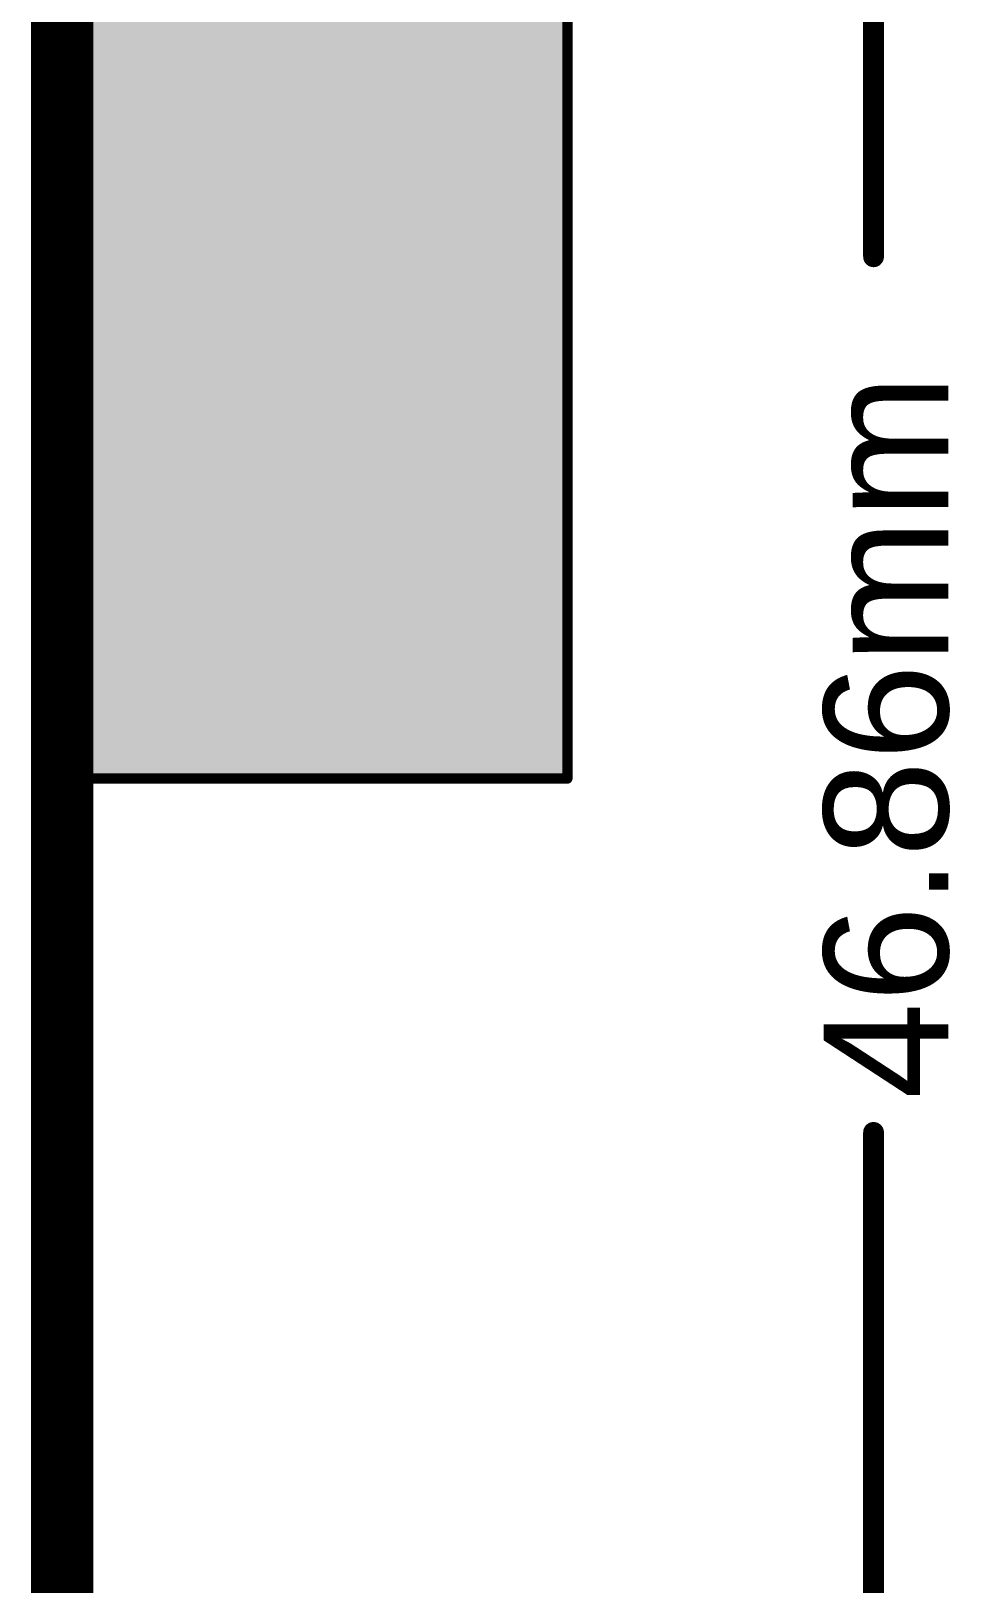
# Model space of a CAD drawing. Header units: inches. Extents: x -0.5 to 14, y -0.2 to 4.7.
# Drawn here: x 1.259 to 1.702, y 0.36 to 1.108 of the extents above; entities that cross this region are included whole.
import ezdxf

# ---------------------------------------------------------------- set-up
doc = ezdxf.new("R2010")
doc.units = ezdxf.units.IN
doc.header["$MEASUREMENT"] = 0
for name, color, linetype in [('Board_outline', 56, 'Continuous'), ('Bottom Layer', 5, 'Continuous'), ('Bottom Overlay', 54, 'Continuous'), ('Dimensions', 6, 'Continuous'), ('GND', 16, 'Continuous'), ('Keep-Out Layer', 6, 'Continuous'), ('POWER', 76, 'Continuous'), ('Top Layer', 1, 'Continuous'), ('Top Overlay', 2, 'Continuous')]:
    doc.layers.add(name, color=color, linetype=linetype)
doc.styles.add('Arial', font='', dxfattribs={"height": 0.2})
doc.styles.get('Arial').set_extended_font_data('Arial')

# ---------------------------------------------------------------- blocks, each defined once
blk = doc.blocks.new('41_SMD_M______21')
at = {"layer": 'Keep-Out Layer'}
blk.add_hatch(color=6, dxfattribs=at).paths.add_polyline_path([(-0.356, 0.40497), (0.356, 0.40497), (0.356, 0.64497), (-0.356, 0.64497)])
at = {"layer": 'Top Overlay'}
for points in [[(-0.05, 0.60502), (0.05, 0.60502), (0.05, 0.62602), (-0.05, 0.62602)], [(0.029, 0.62602), (0.029, 0.52602), (0.05, 0.52602), (0.05, 0.62602)], [(0.129, 0.52602), (0.129, 0.62602), (0.108, 0.62602), (0.108, 0.52602)], [(0.108, 0.60502), (0.208, 0.60502), (0.208, 0.62602), (0.108, 0.62602)], [(0.208, 0.52602), (0.208, 0.62602), (0.187, 0.62602), (0.187, 0.52602)], [(0.287, 0.52602), (0.287, 0.62602), (0.266, 0.62602), (0.266, 0.52602)], [(0.029, 0.52602), (0.129, 0.52602), (0.129, 0.54702), (0.029, 0.54702)], [(0.187, 0.52602), (0.287, 0.52602), (0.287, 0.54702), (0.187, 0.54702)]]:
    blk.add_hatch(color=2, dxfattribs=at).paths.add_polyline_path(points)
at = {"layer": 'Top Overlay', "const_width": 0.005}
for points in [[(-0.35809, 0.64701), (0.35791, 0.64701)], [(0.35791, 0.40331), (0.35791, 0.64701)], [(-0.35809, 0.40331), (0.35771, 0.40331)]]:
    blk.add_lwpolyline(points, dxfattribs=at)
at = {"layer": 'Top Overlay', "const_width": 0.0025}
for points in [[(0.35666, 0.64701, 1), (0.35916, 0.64701, 1)], [(0.35666, 0.64701, 1), (0.35916, 0.64701, 1)], [(0.35646, 0.40331, 1), (0.35896, 0.40331, 1)], [(0.35666, 0.40331, 1), (0.35916, 0.40331, 1)]]:
    blk.add_lwpolyline(points, format="xyb", close=True, dxfattribs=at)

msp = doc.modelspace()

# ---------------------------------------------------------------- linework, layer by layer
at = {"layer": 'Board_outline', "const_width": 0.03}
for points in [[(1.27384, -0.07282), (1.27384, 1.68557)], [(1.27394, -0.07282), (1.27394, 1.68557)]]:
    msp.add_lwpolyline(points, dxfattribs=at)
at = {"layer": 'Bottom Layer'}
msp.add_line((1.2606, 1.68557), (1.2606, -0.07282), dxfattribs=at)
at = {"layer": 'Bottom Overlay', "const_width": 0.03}
msp.add_lwpolyline([(1.27394, -0.07282), (1.27394, 1.68557)], dxfattribs=at)
at = {"layer": 'Dimensions', "const_width": 0.01}
for points in [[(1.665, 0.99926), (1.665, 1.72677)], [(1.665, -0.11812), (1.665, 0.57739)]]:
    msp.add_lwpolyline(points, dxfattribs=at)
at = {"layer": 'Dimensions', "const_width": 0.005}
for points in [[(1.6625, 0.99926, 1), (1.6675, 0.99926, 1)], [(1.6625, 0.57739, 1), (1.6675, 0.57739, 1)]]:
    msp.add_lwpolyline(points, format="xyb", close=True, dxfattribs=at)
at = {"layer": 'GND'}
msp.add_line((1.2606, 1.68557), (1.2606, -0.07282), dxfattribs=at)
at = {"layer": 'Keep-Out Layer', "const_width": 0.00616}
msp.add_lwpolyline([(1.27394, -0.07282), (1.27394, 1.68557)], dxfattribs=at)
msp.add_lwpolyline([(1.27394, -0.07282), (1.27394, 1.68557)], dxfattribs=at)
at = {"layer": 'POWER'}
msp.add_line((1.2606, 1.68557), (1.2606, 0.31001), dxfattribs=at)
at = {"layer": 'Top Layer'}
msp.add_line((1.2606, 1.68557), (1.2606, -0.07282), dxfattribs=at)
at = {"layer": 'Top Overlay', "const_width": 0.03}
msp.add_lwpolyline([(1.27384, -0.07282), (1.27384, 1.68557)], dxfattribs=at)

# ---------------------------------------------------------------- block references
at = {"rotation": 270}
msp.add_blockref('41_SMD_M______21', (0.87039, 1.10579), dxfattribs=at)

# ---------------------------------------------------------------- texts
at = {"layer": 'Dimensions', "style": 'Arial'}
msp.add_text('46.86mm', height=0.06, rotation=90, dxfattribs=at).set_placement((1.70099, 0.59339))

doc.saveas('drawing.dxf')
